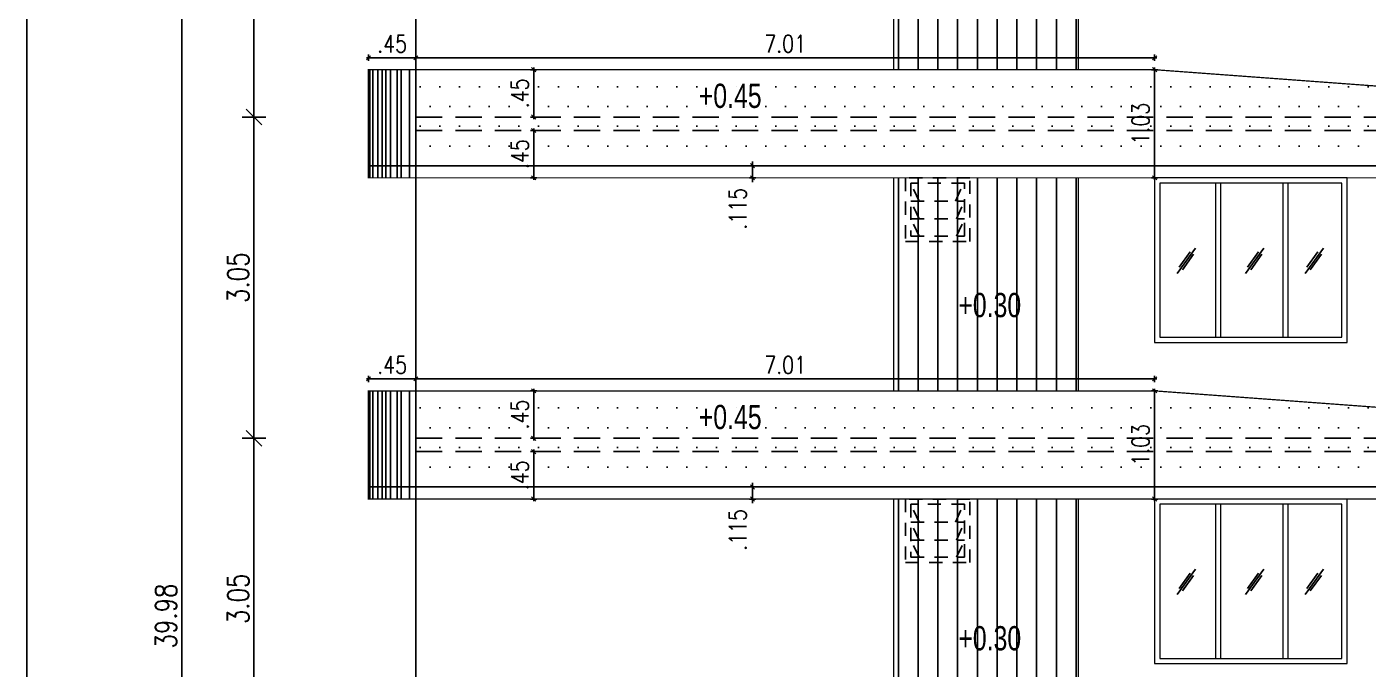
# Model space of a CAD drawing. Header units: inches. Extents: x 14331 to 14549, y 2557 to 2714.
# Drawn here: x 14498.24 to 14510.97, y 2670.09 to 2676.19 of the extents above; entities that cross this region are included whole.
import ezdxf
from ezdxf.enums import TextEntityAlignment as Align

# ---------------------------------------------------------------- set-up
doc = ezdxf.new("R2010")
doc.units = ezdxf.units.IN
doc.header["$LTSCALE"] = 0.25
doc.header["$MEASUREMENT"] = 0
doc.header["$PDMODE"] = 35
doc.linetypes.add('1', pattern=[0])
doc.linetypes.add('DASHEDX2', pattern=[1.5, 1, -0.5])
for name, color, linetype in [('dim-details', 7, 'Continuous'), ('ELE.PROJ.', 1, 'Continuous'), ('GLASS WINDOW', 251, '1'), ('hatch', 251, 'Continuous'), ('proj-internal', 1, 'DASHEDX2'), ('wall', 7, 'Continuous'), ('WORK TEX', 6, 'Continuous'), ('WORKING DIM', 7, 'Continuous')]:
    doc.layers.add(name, color=color, linetype=linetype)
doc.layers.add('WINDOW', color=106, linetype='Continuous', lineweight=13)
doc.styles.add('ARL', font='swisscl_0.ttf')
doc.styles.add('romans', font='romans.shx', dxfattribs={"width": 0.8})
doc.dimstyles.new('121', dxfattribs={"dimscale": 0.1, "dimtxt": 1.65, "dimasz": 0.2, "dimexe": 0.03125, "dimexo": 0.25, "dimgap": 0.5, "dimtad": 1, "dimzin": 4, "dimdsep": 46, "dimtxsty": 'romans', "dimblk1": 'MINITICK', "dimblk2": 'MINITICK', "dimsah": 1, "dimcen": 1, "dimse1": 1, "dimse2": 1, "dimclrd": 252, "dimclre": 256, "dimclrt": 7, "dimadec": 3, "dimazin": 0, "dimtfac": 0.8, "dimtix": 1, "dimtmove": 2, "dimatfit": 3, "dimfxl": 0, "dimtolj": 1, "dimtzin": 3, "dimarcsym": 0})
doc.dimstyles.new('minitick-100', dxfattribs={"dimscale": 0.1, "dimtxt": 2, "dimasz": 0.75, "dimexe": 0.03125, "dimexo": 0.25, "dimgap": 0.5, "dimtad": 1, "dimzin": 4, "dimdsep": 46, "dimtxsty": 'romans', "dimblk1": 'MINITICK', "dimblk2": 'MINITICK', "dimsah": 1, "dimcen": 1, "dimse1": 1, "dimse2": 1, "dimclrd": 252, "dimclre": 256, "dimclrt": 256, "dimadec": 3, "dimazin": 0, "dimtfac": 0.8, "dimtix": 1, "dimtmove": 2, "dimatfit": 3, "dimfxl": 0, "dimtolj": 1, "dimtzin": 3, "dimarcsym": 0})

# ---------------------------------------------------------------- blocks, each defined once
blk = doc.blocks.new('MINITICK')
at = {"color": 7}
for p, q in [((1, 1), (-1, -1)), ((-1, 0), (1, 0)), ((0, -1.5), (0, 1.5))]:
    blk.add_line(p, q, dxfattribs=at)
blk = doc.blocks.new('*D1868')
at = {"layer": 'Defpoints', "color": 0, "transparency": 16777216}
for p in [(14501.93, 2672.851), (14501.48, 2672.741), (14501.93, 2672.741)]:
    blk.add_point(p, dxfattribs=at)
at = {"layer": 'WORKING DIM', "color": 252, "lineweight": -2, "transparency": 16777216}
blk.add_line((14501.5, 2672.851), (14501.91, 2672.851), dxfattribs=at)
at = {"layer": 'WORKING DIM', "color": 252, "lineweight": -2, "transparency": 16777216, "xscale": 0.02, "yscale": 0.02, "zscale": 0.02, "rotation": 180}
blk.add_blockref('MINITICK', (14501.48, 2672.851), dxfattribs=at)
at = {"layer": 'WORKING DIM', "color": 252, "lineweight": -2, "transparency": 16777216, "xscale": 0.02, "yscale": 0.02, "zscale": 0.02}
blk.add_blockref('MINITICK', (14501.93, 2672.851), dxfattribs=at)
at = {"layer": 'WORKING DIM', "color": 7, "transparency": 16777216, "insert": (14501.705, 2672.983), "char_height": 0.165, "attachment_point": 5, "style": 'romans'}
blk.add_mtext('\\A1;.45', dxfattribs=at)
blk = doc.blocks.new('*D1874')
at = {"layer": 'Defpoints', "color": 0, "transparency": 16777216}
for p in [(14502.855, 2672.737), (14502.855, 2672.287), (14503.049, 2672.287)]:
    blk.add_point(p, dxfattribs=at)
at = {"layer": 'WORKING DIM', "color": 252, "lineweight": -2, "transparency": 16777216}
blk.add_line((14503.049, 2672.717), (14503.049, 2672.307), dxfattribs=at)
at = {"layer": 'WORKING DIM', "color": 252, "lineweight": -2, "transparency": 16777216, "xscale": 0.02, "yscale": 0.02, "zscale": 0.02}
for p, rotation in [((14503.049, 2672.737), 90), ((14503.049, 2672.287), 270)]:
    blk.add_blockref('MINITICK', p, dxfattribs=dict(at, rotation=rotation))
at = {"layer": 'WORKING DIM', "color": 7, "transparency": 16777216, "insert": (14502.917, 2672.512), "char_height": 0.165, "attachment_point": 5, "rotation": 90, "style": 'romans'}
blk.add_mtext('\\A1;.45', dxfattribs=at)
blk = doc.blocks.new('*D1875')
at = {"layer": 'Defpoints', "color": 0, "transparency": 16777216}
for p in [(14503.293, 2672.16), (14503.049, 2671.71), (14503.293, 2671.71)]:
    blk.add_point(p, dxfattribs=at)
at = {"layer": 'WORKING DIM', "color": 252, "lineweight": -2, "transparency": 16777216}
blk.add_line((14503.049, 2672.14), (14503.049, 2671.73), dxfattribs=at)
at = {"layer": 'WORKING DIM', "color": 252, "lineweight": -2, "transparency": 16777216, "xscale": 0.02, "yscale": 0.02, "zscale": 0.02}
for p, rotation in [((14503.049, 2672.16), 90), ((14503.049, 2671.71), 270)]:
    blk.add_blockref('MINITICK', p, dxfattribs=dict(at, rotation=rotation))
at = {"layer": 'WORKING DIM', "color": 7, "transparency": 16777216, "insert": (14502.917, 2671.935), "char_height": 0.165, "attachment_point": 5, "rotation": 90, "style": 'romans'}
blk.add_mtext('\\A1;.45', dxfattribs=at)
blk = doc.blocks.new('*D1869')
at = {"layer": 'Defpoints', "color": 0, "transparency": 16777216}
for p in [(14505.126, 2671.825), (14505.325, 2671.825), (14505.325, 2671.71)]:
    blk.add_point(p, dxfattribs=at)
at = {"layer": 'WORKING DIM', "color": 252, "lineweight": -2, "transparency": 16777216}
for p, q in [((14505.126, 2671.845), (14505.126, 2671.865)), ((14505.126, 2671.71), (14505.126, 2671.825)), ((14505.126, 2671.69), (14505.126, 2671.67))]:
    blk.add_line(p, q, dxfattribs=at)
at = {"layer": 'WORKING DIM', "color": 252, "lineweight": -2, "transparency": 16777216, "xscale": 0.02, "yscale": 0.02, "zscale": 0.02}
for p, rotation in [((14505.126, 2671.825), 270), ((14505.126, 2671.71), 90)]:
    blk.add_blockref('MINITICK', p, dxfattribs=dict(at, rotation=rotation))
at = {"layer": 'WORKING DIM', "color": 7, "transparency": 16777216, "insert": (14504.986, 2671.416), "char_height": 0.165, "attachment_point": 5, "rotation": 90, "style": 'romans'}
blk.add_mtext('\\A1;.115', dxfattribs=at)
blk = doc.blocks.new('*D1876')
at = {"layer": 'Defpoints', "color": 0, "transparency": 16777216}
for p in [(14508.943, 2672.737), (14508.943, 2671.71), (14508.943, 2671.71)]:
    blk.add_point(p, dxfattribs=at)
at = {"layer": 'WORKING DIM', "color": 252, "lineweight": -2, "transparency": 16777216}
blk.add_line((14508.943, 2672.717), (14508.943, 2671.73), dxfattribs=at)
at = {"layer": 'WORKING DIM', "color": 252, "lineweight": -2, "transparency": 16777216, "xscale": 0.02, "yscale": 0.02, "zscale": 0.02}
for p, rotation in [((14508.943, 2672.737), 90), ((14508.943, 2671.71), 270)]:
    blk.add_blockref('MINITICK', p, dxfattribs=dict(at, rotation=rotation))
at = {"layer": 'WORKING DIM', "color": 7, "transparency": 16777216, "insert": (14508.81, 2672.224), "char_height": 0.165, "attachment_point": 5, "rotation": 90, "style": 'romans'}
blk.add_mtext('\\A1;1.03', dxfattribs=at)
blk = doc.blocks.new('*D1883')
at = {"layer": 'Defpoints', "color": 0, "transparency": 16777216}
for p in [(14501.93, 2675.9), (14501.48, 2675.791), (14501.93, 2675.791)]:
    blk.add_point(p, dxfattribs=at)
at = {"layer": 'WORKING DIM', "color": 252, "lineweight": -2, "transparency": 16777216}
blk.add_line((14501.5, 2675.9), (14501.91, 2675.9), dxfattribs=at)
at = {"layer": 'WORKING DIM', "color": 252, "lineweight": -2, "transparency": 16777216, "xscale": 0.02, "yscale": 0.02, "zscale": 0.02, "rotation": 180}
blk.add_blockref('MINITICK', (14501.48, 2675.9), dxfattribs=at)
at = {"layer": 'WORKING DIM', "color": 252, "lineweight": -2, "transparency": 16777216, "xscale": 0.02, "yscale": 0.02, "zscale": 0.02}
blk.add_blockref('MINITICK', (14501.93, 2675.9), dxfattribs=at)
at = {"layer": 'WORKING DIM', "color": 7, "transparency": 16777216, "insert": (14501.705, 2676.033), "char_height": 0.165, "attachment_point": 5, "style": 'romans'}
blk.add_mtext('\\A1;.45', dxfattribs=at)
blk = doc.blocks.new('*D1889')
at = {"layer": 'Defpoints', "color": 0, "transparency": 16777216}
for p in [(14502.855, 2675.787), (14502.855, 2675.337), (14503.049, 2675.337)]:
    blk.add_point(p, dxfattribs=at)
at = {"layer": 'WORKING DIM', "color": 252, "lineweight": -2, "transparency": 16777216}
blk.add_line((14503.049, 2675.767), (14503.049, 2675.357), dxfattribs=at)
at = {"layer": 'WORKING DIM', "color": 252, "lineweight": -2, "transparency": 16777216, "xscale": 0.02, "yscale": 0.02, "zscale": 0.02}
for p, rotation in [((14503.049, 2675.787), 90), ((14503.049, 2675.337), 270)]:
    blk.add_blockref('MINITICK', p, dxfattribs=dict(at, rotation=rotation))
at = {"layer": 'WORKING DIM', "color": 7, "transparency": 16777216, "insert": (14502.917, 2675.562), "char_height": 0.165, "attachment_point": 5, "rotation": 90, "style": 'romans'}
blk.add_mtext('\\A1;.45', dxfattribs=at)
blk = doc.blocks.new('*D1890')
at = {"layer": 'Defpoints', "color": 0, "transparency": 16777216}
for p in [(14503.293, 2675.21), (14503.049, 2674.76), (14503.293, 2674.76)]:
    blk.add_point(p, dxfattribs=at)
at = {"layer": 'WORKING DIM', "color": 252, "lineweight": -2, "transparency": 16777216}
blk.add_line((14503.049, 2675.19), (14503.049, 2674.78), dxfattribs=at)
at = {"layer": 'WORKING DIM', "color": 252, "lineweight": -2, "transparency": 16777216, "xscale": 0.02, "yscale": 0.02, "zscale": 0.02}
for p, rotation in [((14503.049, 2675.21), 90), ((14503.049, 2674.76), 270)]:
    blk.add_blockref('MINITICK', p, dxfattribs=dict(at, rotation=rotation))
at = {"layer": 'WORKING DIM', "color": 7, "transparency": 16777216, "insert": (14502.917, 2674.985), "char_height": 0.165, "attachment_point": 5, "rotation": 90, "style": 'romans'}
blk.add_mtext('\\A1;.45', dxfattribs=at)
blk = doc.blocks.new('*D1884')
at = {"layer": 'Defpoints', "color": 0, "transparency": 16777216}
for p in [(14505.126, 2674.875), (14505.325, 2674.875), (14505.325, 2674.76)]:
    blk.add_point(p, dxfattribs=at)
at = {"layer": 'WORKING DIM', "color": 252, "lineweight": -2, "transparency": 16777216}
for p, q in [((14505.126, 2674.895), (14505.126, 2674.915)), ((14505.126, 2674.76), (14505.126, 2674.875)), ((14505.126, 2674.74), (14505.126, 2674.72))]:
    blk.add_line(p, q, dxfattribs=at)
at = {"layer": 'WORKING DIM', "color": 252, "lineweight": -2, "transparency": 16777216, "xscale": 0.02, "yscale": 0.02, "zscale": 0.02}
for p, rotation in [((14505.126, 2674.875), 270), ((14505.126, 2674.76), 90)]:
    blk.add_blockref('MINITICK', p, dxfattribs=dict(at, rotation=rotation))
at = {"layer": 'WORKING DIM', "color": 7, "transparency": 16777216, "insert": (14504.986, 2674.466), "char_height": 0.165, "attachment_point": 5, "rotation": 90, "style": 'romans'}
blk.add_mtext('\\A1;.115', dxfattribs=at)
blk = doc.blocks.new('*D1891')
at = {"layer": 'Defpoints', "color": 0, "transparency": 16777216}
for p in [(14508.943, 2675.787), (14508.943, 2674.76), (14508.943, 2674.76)]:
    blk.add_point(p, dxfattribs=at)
at = {"layer": 'WORKING DIM', "color": 252, "lineweight": -2, "transparency": 16777216}
blk.add_line((14508.943, 2675.767), (14508.943, 2674.78), dxfattribs=at)
at = {"layer": 'WORKING DIM', "color": 252, "lineweight": -2, "transparency": 16777216, "xscale": 0.02, "yscale": 0.02, "zscale": 0.02}
for p, rotation in [((14508.943, 2675.787), 90), ((14508.943, 2674.76), 270)]:
    blk.add_blockref('MINITICK', p, dxfattribs=dict(at, rotation=rotation))
at = {"layer": 'WORKING DIM', "color": 7, "transparency": 16777216, "insert": (14508.81, 2675.274), "char_height": 0.165, "attachment_point": 5, "rotation": 90, "style": 'romans'}
blk.add_mtext('\\A1;1.03', dxfattribs=at)
blk = doc.blocks.new('*D1974')
at = {"layer": 'Defpoints', "color": 0, "transparency": 16777216}
for p in [(14500.393, 2672.287), (14502.436, 2672.287), (14502.436, 2669.237)]:
    blk.add_point(p, dxfattribs=at)
at = {"layer": 'dim-details', "color": 252, "lineweight": -2, "transparency": 16777216}
blk.add_line((14500.393, 2669.312), (14500.393, 2672.212), dxfattribs=at)
at = {"layer": 'dim-details', "color": 252, "lineweight": -2, "transparency": 16777216, "xscale": 0.07500000000000001, "yscale": 0.07500000000000001, "zscale": 0.07500000000000001}
for p, rotation in [((14500.393, 2672.287), 90), ((14500.393, 2669.237), 270)]:
    blk.add_blockref('MINITICK', p, dxfattribs=dict(at, rotation=rotation))
at = {"layer": 'dim-details', "transparency": 16777216, "insert": (14500.243, 2670.762), "char_height": 0.2, "attachment_point": 5, "rotation": 90, "style": 'romans'}
blk.add_mtext('\\A1;3.05', dxfattribs=at)
blk = doc.blocks.new('*D1975')
at = {"layer": 'Defpoints', "color": 0, "transparency": 16777216}
for p in [(14500.393, 2675.337), (14502.436, 2675.337), (14502.436, 2672.287)]:
    blk.add_point(p, dxfattribs=at)
at = {"layer": 'dim-details', "color": 252, "lineweight": -2, "transparency": 16777216}
blk.add_line((14500.393, 2672.362), (14500.393, 2675.262), dxfattribs=at)
at = {"layer": 'dim-details', "color": 252, "lineweight": -2, "transparency": 16777216, "xscale": 0.07500000000000001, "yscale": 0.07500000000000001, "zscale": 0.07500000000000001}
for p, rotation in [((14500.393, 2675.337), 90), ((14500.393, 2672.287), 270)]:
    blk.add_blockref('MINITICK', p, dxfattribs=dict(at, rotation=rotation))
at = {"layer": 'dim-details', "transparency": 16777216, "insert": (14500.243, 2673.812), "char_height": 0.2, "attachment_point": 5, "rotation": 90, "style": 'romans'}
blk.add_mtext('\\A1;3.05', dxfattribs=at)
blk = doc.blocks.new('*D1976')
at = {"layer": 'Defpoints', "color": 0, "transparency": 16777216}
for p in [(14500.393, 2678.387), (14502.436, 2678.387), (14502.436, 2675.337)]:
    blk.add_point(p, dxfattribs=at)
at = {"layer": 'dim-details', "color": 252, "lineweight": -2, "transparency": 16777216}
blk.add_line((14500.393, 2675.412), (14500.393, 2678.312), dxfattribs=at)
at = {"layer": 'dim-details', "color": 252, "lineweight": -2, "transparency": 16777216, "xscale": 0.07500000000000001, "yscale": 0.07500000000000001, "zscale": 0.07500000000000001}
for p, rotation in [((14500.393, 2678.387), 90), ((14500.393, 2675.337), 270)]:
    blk.add_blockref('MINITICK', p, dxfattribs=dict(at, rotation=rotation))
at = {"layer": 'dim-details', "transparency": 16777216, "insert": (14500.243, 2676.862), "char_height": 0.2, "attachment_point": 5, "rotation": 90, "style": 'romans'}
blk.add_mtext('\\A1;3.05', dxfattribs=at)
blk = doc.blocks.new('*D1982')
at = {"layer": 'Defpoints', "color": 0, "transparency": 16777216}
for p in [(14499.708, 2690.587), (14502.979, 2690.587), (14501.43, 2650.61)]:
    blk.add_point(p, dxfattribs=at)
at = {"layer": 'dim-details', "color": 252, "lineweight": -2, "transparency": 16777216}
blk.add_line((14499.708, 2650.685), (14499.708, 2690.512), dxfattribs=at)
at = {"layer": 'dim-details', "color": 252, "lineweight": -2, "transparency": 16777216, "xscale": 0.07500000000000001, "yscale": 0.07500000000000001, "zscale": 0.07500000000000001}
for p, rotation in [((14499.708, 2690.587), 90), ((14499.708, 2650.61), 270)]:
    blk.add_blockref('MINITICK', p, dxfattribs=dict(at, rotation=rotation))
at = {"layer": 'dim-details', "transparency": 16777216, "insert": (14499.558, 2670.599), "char_height": 0.2, "attachment_point": 5, "rotation": 90, "style": 'romans'}
blk.add_mtext('\\A1;39.98', dxfattribs=at)
blk = doc.blocks.new('*D1996')
at = {"layer": 'Defpoints', "color": 0, "transparency": 16777216}
for p in [(14508.943, 2672.851), (14501.93, 2672.737), (14508.943, 2672.737)]:
    blk.add_point(p, dxfattribs=at)
at = {"layer": 'WORKING DIM', "color": 252, "lineweight": -2, "transparency": 16777216}
blk.add_line((14501.95, 2672.851), (14508.923, 2672.851), dxfattribs=at)
at = {"layer": 'WORKING DIM', "color": 252, "lineweight": -2, "transparency": 16777216, "xscale": 0.02, "yscale": 0.02, "zscale": 0.02, "rotation": 180}
blk.add_blockref('MINITICK', (14501.93, 2672.851), dxfattribs=at)
at = {"layer": 'WORKING DIM', "color": 252, "lineweight": -2, "transparency": 16777216, "xscale": 0.02, "yscale": 0.02, "zscale": 0.02}
blk.add_blockref('MINITICK', (14508.943, 2672.851), dxfattribs=at)
at = {"layer": 'WORKING DIM', "color": 7, "transparency": 16777216, "insert": (14505.436, 2672.983), "char_height": 0.165, "attachment_point": 5, "style": 'romans'}
blk.add_mtext('\\A1;7.01', dxfattribs=at)
blk = doc.blocks.new('*D1998')
at = {"layer": 'Defpoints', "color": 0, "transparency": 16777216}
for p in [(14508.943, 2675.9), (14501.93, 2675.787), (14508.943, 2675.787)]:
    blk.add_point(p, dxfattribs=at)
at = {"layer": 'WORKING DIM', "color": 252, "lineweight": -2, "transparency": 16777216}
blk.add_line((14501.95, 2675.9), (14508.923, 2675.9), dxfattribs=at)
at = {"layer": 'WORKING DIM', "color": 252, "lineweight": -2, "transparency": 16777216, "xscale": 0.02, "yscale": 0.02, "zscale": 0.02, "rotation": 180}
blk.add_blockref('MINITICK', (14501.93, 2675.9), dxfattribs=at)
at = {"layer": 'WORKING DIM', "color": 252, "lineweight": -2, "transparency": 16777216, "xscale": 0.02, "yscale": 0.02, "zscale": 0.02}
blk.add_blockref('MINITICK', (14508.943, 2675.9), dxfattribs=at)
at = {"layer": 'WORKING DIM', "color": 7, "transparency": 16777216, "insert": (14505.436, 2676.033), "char_height": 0.165, "attachment_point": 5, "style": 'romans'}
blk.add_mtext('\\A1;7.01', dxfattribs=at)

msp = doc.modelspace()

# ---------------------------------------------------------------- hatches: boundary and pattern name
at = {"layer": 'hatch'}
h = msp.add_hatch(dxfattribs=at)
h.set_pattern_fill('ANSI31', color=36, scale=1.5, angle=45)
h.set_pattern_definition([(90, (-332.42704, 38.62428), (-0.1875, 3e-17), [])])
h.paths.add_polyline_path([(14508.218, 2677.81), (14506.465, 2677.81), (14506.465, 2675.787), (14508.218, 2675.787)])
at = {"layer": 'hatch', "true_color": 0xc7b399}
h = msp.add_hatch(dxfattribs=at)
h.set_pattern_fill('DOTS', color=253, scale=3)
h.set_pattern_definition([(0, (-346.71688, 38.62428), (0.09375, 0.1875), [0, -0.1875])])
h.paths.add_polyline_path([(14515.04, 2675.337), (14508.943, 2675.787), (14501.93, 2675.787), (14501.93, 2674.76), (14515.04, 2674.76)])
at = {"layer": 'hatch'}
h = msp.add_hatch(dxfattribs=at)
h.set_pattern_fill('ANSI31', color=36, scale=1.5, angle=45)
h.set_pattern_definition([(90, (-332.42704, 35.57428), (-0.1875, 3e-17), [])])
h.paths.add_polyline_path([(14508.218, 2674.76), (14506.465, 2674.76), (14506.465, 2672.737), (14508.218, 2672.737)])
at = {"layer": 'hatch', "true_color": 0xc7b399}
h = msp.add_hatch(dxfattribs=at)
h.set_pattern_fill('DOTS', color=253, scale=3)
h.set_pattern_definition([(0, (-346.71688, 35.57431), (0.09375, 0.1875), [0, -0.1875])])
h.paths.add_polyline_path([(14515.04, 2672.287), (14508.943, 2672.737), (14501.93, 2672.737), (14501.93, 2671.71), (14515.04, 2671.71)])
at = {"layer": 'hatch'}
h = msp.add_hatch(dxfattribs=at)
h.set_pattern_fill('ANSI31', color=36, scale=1.5, angle=45)
h.set_pattern_definition([(90, (-332.42704, 32.52431), (-0.1875, 3e-17), [])])
h.paths.add_polyline_path([(14508.218, 2671.71), (14506.465, 2671.71), (14506.465, 2669.687), (14508.218, 2669.687)])

# ---------------------------------------------------------------- linework, layer by layer
at = {"layer": 'ELE.PROJ.', "color": 8}
for p, q in [((14501.492, 2675.791), (14501.492, 2674.76)), ((14501.521, 2675.791), (14501.521, 2674.76)), ((14501.57, 2675.791), (14501.57, 2674.76)), ((14501.611, 2675.791), (14501.611, 2674.76)), ((14501.644, 2675.791), (14501.644, 2674.76)), ((14501.69, 2675.791), (14501.69, 2674.76)), ((14501.751, 2675.791), (14501.751, 2674.76)), ((14501.791, 2675.791), (14501.791, 2674.76)), ((14501.869, 2675.791), (14501.869, 2674.76)), ((14501.492, 2672.741), (14501.492, 2671.71)), ((14501.521, 2672.741), (14501.521, 2671.71)), ((14501.57, 2672.741), (14501.57, 2671.71)), ((14501.611, 2672.741), (14501.611, 2671.71)), ((14501.644, 2672.741), (14501.644, 2671.71)), ((14501.69, 2672.741), (14501.69, 2671.71)), ((14501.751, 2672.741), (14501.751, 2671.71)), ((14501.791, 2672.741), (14501.791, 2671.71)), ((14501.869, 2672.741), (14501.869, 2671.71))]:
    msp.add_line(p, q, dxfattribs=at)
at = {"layer": 'ELE.PROJ.'}
for p, q in [((14515.04, 2674.875), (14501.48, 2674.875)), ((14515.04, 2671.825), (14501.48, 2671.825))]:
    msp.add_line(p, q, dxfattribs=at)
at = {"layer": 'ELE.PROJ.', "color": 36, "const_width": 0.012}
for points in [[(14506.465, 2677.81), (14508.218, 2677.81), (14508.218, 2675.787), (14506.465, 2675.787)], [(14506.465, 2674.76), (14508.218, 2674.76), (14508.218, 2672.737), (14506.465, 2672.737)], [(14506.465, 2671.71), (14508.218, 2671.71), (14508.218, 2669.687), (14506.465, 2669.687)]]:
    msp.add_lwpolyline(points, close=True, dxfattribs=at)
at = {"layer": 'ELE.PROJ.', "const_width": 0.012}
for points in [[(14515.04, 2674.76), (14515.04, 2675.337), (14508.943, 2675.787), (14501.48, 2675.787), (14501.48, 2674.76), (14515.04, 2674.76)], [(14515.04, 2671.71), (14515.04, 2672.287), (14508.943, 2672.737), (14501.48, 2672.737), (14501.48, 2671.71), (14515.04, 2671.71)]]:
    msp.add_lwpolyline(points, dxfattribs=at)
at = {"layer": 'GLASS WINDOW', "color": 4, "ltscale": 200}
for p, q in [((14509.331, 2674.093), (14509.158, 2673.852)), ((14509.281, 2674.057), (14509.176, 2673.911)), ((14509.313, 2674.034), (14509.208, 2673.888)), ((14509.98, 2674.093), (14509.806, 2673.852)), ((14509.93, 2674.057), (14509.825, 2673.911)), ((14509.962, 2674.034), (14509.857, 2673.888)), ((14510.545, 2674.093), (14510.371, 2673.852)), ((14510.494, 2674.057), (14510.389, 2673.911)), ((14510.526, 2674.034), (14510.421, 2673.888)), ((14509.331, 2671.043), (14509.158, 2670.802)), ((14509.281, 2671.007), (14509.176, 2670.861)), ((14509.313, 2670.984), (14509.208, 2670.838)), ((14509.98, 2671.043), (14509.806, 2670.802)), ((14509.93, 2671.007), (14509.825, 2670.861)), ((14509.962, 2670.984), (14509.857, 2670.838)), ((14510.545, 2671.043), (14510.371, 2670.802)), ((14510.494, 2671.007), (14510.389, 2670.861)), ((14510.526, 2670.984), (14510.421, 2670.838))]:
    msp.add_line(p, q, dxfattribs=at)
at = {"layer": 'proj-internal', "color": 251}
for p, q in [((14501.93, 2675.337), (14533.371, 2675.337)), ((14501.93, 2675.21), (14533.371, 2675.21)), ((14501.93, 2672.287), (14533.371, 2672.287)), ((14501.93, 2672.16), (14533.371, 2672.16))]:
    msp.add_line(p, q, dxfattribs=at)
at = {"layer": 'proj-internal', "color": 251, "ltscale": 0.5}
for p, q in [((14506.707, 2674.54), (14506.629, 2674.71)), ((14507.052, 2674.54), (14507.129, 2674.71)), ((14506.629, 2674.54), (14507.139, 2674.54)), ((14506.707, 2674.37), (14506.629, 2674.54)), ((14507.062, 2674.37), (14507.139, 2674.54)), ((14506.629, 2674.37), (14507.139, 2674.37)), ((14506.707, 2674.207), (14506.629, 2674.37)), ((14507.062, 2674.207), (14507.139, 2674.37)), ((14506.707, 2671.49), (14506.629, 2671.66)), ((14507.052, 2671.49), (14507.129, 2671.66)), ((14506.629, 2671.49), (14507.139, 2671.49)), ((14506.707, 2671.32), (14506.629, 2671.49)), ((14507.062, 2671.32), (14507.139, 2671.49)), ((14506.629, 2671.32), (14507.139, 2671.32)), ((14506.707, 2671.157), (14506.629, 2671.32)), ((14507.062, 2671.157), (14507.139, 2671.32))]:
    msp.add_line(p, q, dxfattribs=at)
for points in [[(14506.579, 2674.157), (14507.189, 2674.157), (14507.189, 2674.76), (14506.579, 2674.76)], [(14506.629, 2674.207), (14507.139, 2674.207), (14507.139, 2674.71), (14506.629, 2674.71)], [(14506.579, 2671.107), (14507.189, 2671.107), (14507.189, 2671.71), (14506.579, 2671.71)], [(14506.629, 2671.157), (14507.139, 2671.157), (14507.139, 2671.66), (14506.629, 2671.66)]]:
    msp.add_lwpolyline(points, close=True, dxfattribs=at)
at = {"layer": 'wall'}
msp.add_line((14501.93, 2691.737), (14501.93, 2650.61), dxfattribs=at)
msp.add_lwpolyline([(14536.405, 2697.058), (14498.237, 2697.058), (14498.237, 2643.083), (14536.405, 2643.083)], close=True, dxfattribs=at)
at = {"layer": 'WINDOW'}
for p, q in [((14509.52, 2674.71), (14509.52, 2673.247)), ((14509.57, 2674.71), (14509.57, 2673.247)), ((14510.159, 2674.71), (14510.159, 2673.247)), ((14510.209, 2674.71), (14510.209, 2673.247)), ((14509.52, 2671.66), (14509.52, 2670.197)), ((14509.57, 2671.66), (14509.57, 2670.197)), ((14510.159, 2671.66), (14510.159, 2670.197)), ((14510.209, 2671.66), (14510.209, 2670.197))]:
    msp.add_line(p, q, dxfattribs=at)
for points in [[(14508.943, 2673.197), (14510.771, 2673.197), (14510.771, 2674.76), (14508.943, 2674.76)], [(14508.993, 2673.247), (14510.721, 2673.247), (14510.721, 2674.71), (14508.993, 2674.71)], [(14508.943, 2670.147), (14510.771, 2670.147), (14510.771, 2671.71), (14508.943, 2671.71)], [(14508.993, 2670.197), (14510.721, 2670.197), (14510.721, 2671.66), (14508.993, 2671.66)]]:
    msp.add_lwpolyline(points, close=True, dxfattribs=at)

# ---------------------------------------------------------------- texts
at = {"layer": 'WORK TEX', "color": 7, "style": 'ARL'}
for s, p in [('+0.45 ', (14504.947, 2675.539)), ('+0.30', (14507.378, 2673.552)), ('+0.45 ', (14504.947, 2672.489)), ('+0.30', (14507.378, 2670.388))]:
    msp.add_text(s, height=0.23, dxfattribs=at).set_placement(p, align=Align.MIDDLE_CENTER)

# ---------------------------------------------------------------- dimensions: what is measured, and where the dimension line sits
at = {"layer": 'dim-details'}
for base, p1, p2, picture, middle in [((14499.708, 2690.587), (14501.43, 2650.61), (14502.979, 2690.587), '*D1982', (14499.558, 2670.599)), ((14500.393, 2678.387), (14502.436, 2675.337), (14502.436, 2678.387), '*D1976', (14500.243, 2676.862)), ((14500.393, 2675.337), (14502.436, 2672.287), (14502.436, 2675.337), '*D1975', (14500.243, 2673.812)), ((14500.393, 2672.287), (14502.436, 2669.237), (14502.436, 2672.287), '*D1974', (14500.243, 2670.762))]:
    dim = msp.add_linear_dim(base=base, p1=p1, p2=p2, angle=90, dimstyle='minitick-100', dxfattribs=at)
    dim.commit()
    dim.dimension.update_dxf_attribs({"geometry": picture, "text_midpoint": middle})
at = {"layer": 'WORKING DIM'}
for base, p1, p2, picture, middle in [((14501.93, 2675.9), (14501.48, 2675.791), (14501.93, 2675.791), '*D1883', (14501.705, 2676.033)), ((14508.943, 2675.9), (14501.93, 2675.787), (14508.943, 2675.787), '*D1998', (14505.436, 2676.033)), ((14501.93, 2672.851), (14501.48, 2672.741), (14501.93, 2672.741), '*D1868', (14501.705, 2672.983)), ((14508.943, 2672.851), (14501.93, 2672.737), (14508.943, 2672.737), '*D1996', (14505.436, 2672.983))]:
    dim = msp.add_linear_dim(base=base, p1=p1, p2=p2, dimstyle='121', override={"dimfxl": 0.18, "dimfxlon": 1}, dxfattribs=at)
    dim.commit()
    dim.dimension.update_dxf_attribs({"geometry": picture, "text_midpoint": middle})
for base, p1, p2, picture, middle in [((14503.049, 2675.337), (14502.855, 2675.787), (14502.855, 2675.337), '*D1889', (14502.917, 2675.562)), ((14508.943, 2674.76), (14508.943, 2675.787), (14508.943, 2674.76), '*D1891', (14508.81, 2675.274)), ((14503.049, 2674.76), (14503.293, 2675.21), (14503.293, 2674.76), '*D1890', (14502.917, 2674.985)), ((14503.049, 2672.287), (14502.855, 2672.737), (14502.855, 2672.287), '*D1874', (14502.917, 2672.512)), ((14508.943, 2671.71), (14508.943, 2672.737), (14508.943, 2671.71), '*D1876', (14508.81, 2672.224)), ((14503.049, 2671.71), (14503.293, 2672.16), (14503.293, 2671.71), '*D1875', (14502.917, 2671.935))]:
    dim = msp.add_linear_dim(base=base, p1=p1, p2=p2, angle=90, dimstyle='121', override={"dimfxl": 0.18, "dimfxlon": 1}, dxfattribs=at)
    dim.commit()
    dim.dimension.update_dxf_attribs({"geometry": picture, "text_midpoint": middle})
for base, p1, p2, picture, middle in [((14505.126, 2674.875), (14505.325, 2674.76), (14505.325, 2674.875), '*D1884', (14504.986, 2674.466)), ((14505.126, 2671.825), (14505.325, 2671.71), (14505.325, 2671.825), '*D1869', (14504.986, 2671.416))]:
    dim = msp.add_linear_dim(base=base, p1=p1, p2=p2, angle=90, text='.115', dimstyle='121', override={"dimfxl": 0.18, "dimfxlon": 1}, dxfattribs=at)
    dim.commit()
    dim.dimension.update_dxf_attribs({"geometry": picture, "text_midpoint": middle, "dimtype": 160})

doc.saveas('drawing.dxf')
